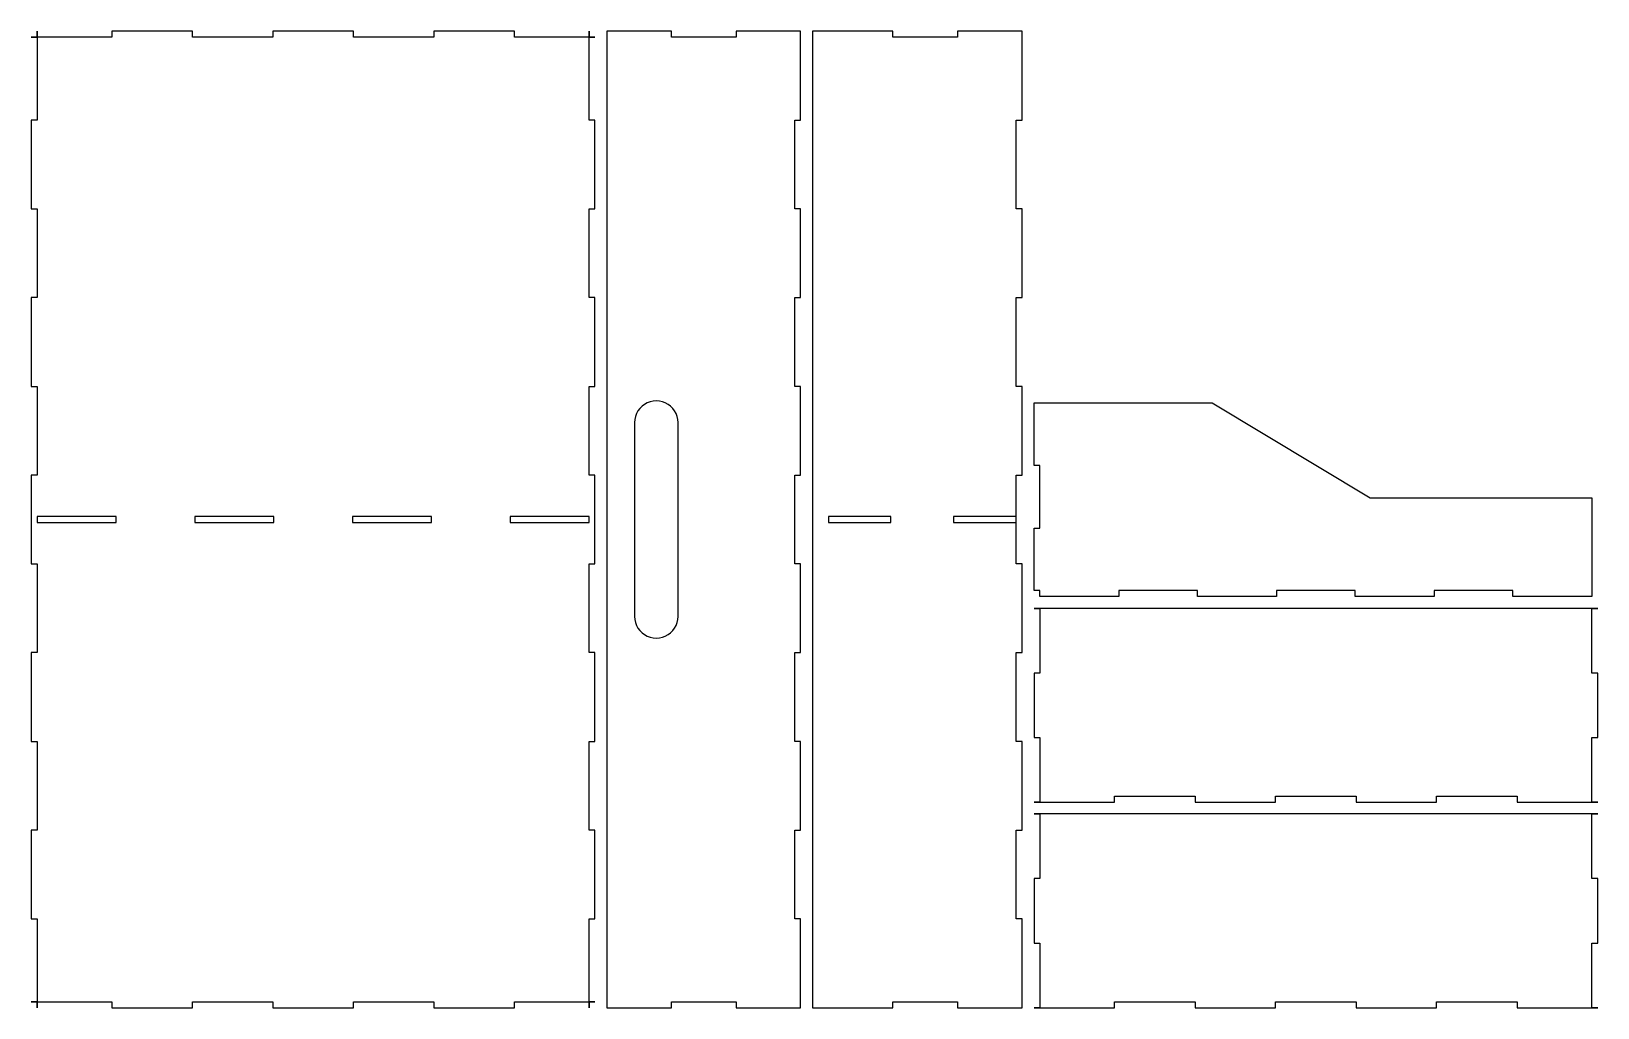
# Model space of a CAD drawing. Header units: millimetres. Extents: x 6 to 798, y 6 to 500.
import ezdxf

# ---------------------------------------------------------------- set-up
doc = ezdxf.new("R2010")
doc.units = ezdxf.units.MM
doc.layers.add('CORTE', color=1, linetype='Continuous')

msp = doc.modelspace()

# ---------------------------------------------------------------- linework, layer by layer
at = {"layer": 'CORTE', "color": 1}
for points in [[(288, 9), (288, 6), (288, 50.909), (291, 50.909), (291, 95.818), (288, 95.818), (288, 140.727), (291, 140.727), (291, 185.636), (288, 185.636), (288, 230.545), (291, 230.545), (291, 275.455), (288, 275.455), (288, 320.364), (291, 320.364), (291, 365.273), (288, 365.273), (288, 410.182), (291, 410.182), (291, 455.091), (288, 455.091), (288, 500), (288, 497), (291, 497), (250.286, 497), (250.286, 500), (209.571, 500), (209.571, 497), (168.857, 497), (168.857, 500), (128.143, 500), (128.143, 497), (87.429, 497), (87.429, 500), (46.714, 500), (46.714, 497), (6, 497), (9, 497), (9, 500), (9, 455.091), (6, 455.091), (6, 410.182), (9, 410.182), (9, 365.273), (6, 365.273), (6, 320.364), (9, 320.364), (9, 275.455), (6, 275.455), (6, 230.545), (9, 230.545), (9, 185.636), (6, 185.636), (6, 140.727), (9, 140.727), (9, 95.818), (6, 95.818), (6, 50.909), (9, 50.909), (9, 6), (9, 9), (6, 9), (46.714, 9), (46.714, 6), (87.429, 6), (87.429, 9), (128.143, 9), (128.143, 6), (168.857, 6), (168.857, 9), (209.571, 9), (209.571, 6), (250.286, 6), (250.286, 9), (291, 9)], [(395, 6), (395, 50.909), (392, 50.909), (392, 95.818), (395, 95.818), (395, 140.727), (392, 140.727), (392, 185.636), (395, 185.636), (395, 230.545), (392, 230.545), (392, 275.455), (395, 275.455), (395, 320.364), (392, 320.364), (392, 365.273), (395, 365.273), (395, 410.182), (392, 410.182), (392, 455.091), (395, 455.091), (395, 500), (362.333, 500), (362.333, 497), (329.667, 497), (329.667, 500), (297, 500), (297, 6), (329.667, 6), (329.667, 9), (362.333, 9), (362.333, 6)], [(507, 6), (507, 50.909), (504, 50.909), (504, 95.818), (507, 95.818), (507, 140.727), (504, 140.727), (504, 185.636), (507, 185.636), (507, 230.545), (504, 230.545), (504, 275.455), (507, 275.455), (507, 320.364), (504, 320.364), (504, 365.273), (507, 365.273), (507, 410.182), (504, 410.182), (504, 455.091), (507, 455.091), (507, 500), (474.333, 500), (474.333, 497), (441.667, 497), (441.667, 500), (409, 500), (401, 500), (401, 6), (409, 6), (441.667, 6), (441.667, 9), (474.333, 9), (474.333, 6)], [(333, 302), (332.888, 303.565), (332.554, 305.099), (332.006, 306.57), (331.254, 307.947), (330.313, 309.203), (329.203, 310.313), (327.947, 311.254), (326.57, 312.006), (325.099, 312.554), (323.565, 312.888), (322, 313), (320.435, 312.888), (318.901, 312.554), (317.43, 312.006), (316.053, 311.254), (314.797, 310.313), (313.687, 309.203), (312.746, 307.947), (311.994, 306.57), (311.446, 305.099), (311.112, 303.565), (311, 302), (311, 204), (311.112, 202.435), (311.446, 200.901), (311.994, 199.43), (312.746, 198.053), (313.687, 196.797), (314.797, 195.687), (316.053, 194.746), (317.43, 193.994), (318.901, 193.446), (320.435, 193.112), (322, 193), (323.565, 193.112), (325.099, 193.446), (326.57, 193.994), (327.947, 194.746), (329.203, 195.687), (330.313, 196.797), (331.254, 198.053), (332.006, 199.43), (332.554, 200.901), (332.888, 202.435), (333, 204)], [(516, 217), (513, 217), (513, 248.667), (516, 248.667), (516, 280.333), (513, 280.333), (513, 312), (516, 312), (603, 312), (683, 264), (795, 264), (795, 217), (795, 214), (755.143, 214), (755.143, 217), (715.286, 217), (715.286, 214), (675.429, 214), (675.429, 217), (635.571, 217), (635.571, 214), (595.714, 214), (595.714, 217), (555.857, 217), (555.857, 214), (516, 214)], [(48.857, 251.5), (48.857, 254.5), (9, 254.5), (9, 251.5)], [(128.571, 251.5), (128.571, 254.5), (88.714, 254.5), (88.714, 251.5)], [(208.286, 251.5), (208.286, 254.5), (168.429, 254.5), (168.429, 251.5)], [(288, 251.5), (288, 254.5), (248.143, 254.5), (248.143, 251.5)], [(440.667, 251.5), (440.667, 254.5), (409, 254.5), (409, 251.5)], [(504, 251.5), (504, 254.5), (472.333, 254.5), (472.333, 251.5)], [(516, 110), (513, 110), (553.714, 110), (553.714, 113), (594.429, 113), (594.429, 110), (635.143, 110), (635.143, 113), (675.857, 113), (675.857, 110), (716.571, 110), (716.571, 113), (757.286, 113), (757.286, 110), (798, 110), (795, 110), (795, 142.667), (798, 142.667), (798, 175.333), (795, 175.333), (795, 208), (798, 208), (513, 208), (516, 208), (516, 175.333), (513, 175.333), (513, 142.667), (516, 142.667)], [(516, 6), (513, 6), (553.714, 6), (553.714, 9), (594.429, 9), (594.429, 6), (635.143, 6), (635.143, 9), (675.857, 9), (675.857, 6), (716.571, 6), (716.571, 9), (757.286, 9), (757.286, 6), (798, 6), (795, 6), (795, 38.667), (798, 38.667), (798, 71.333), (795, 71.333), (795, 104), (798, 104), (513, 104), (516, 104), (516, 71.333), (513, 71.333), (513, 38.667), (516, 38.667)]]:
    msp.add_lwpolyline(points, close=True, dxfattribs=at)

doc.saveas('drawing.dxf')
